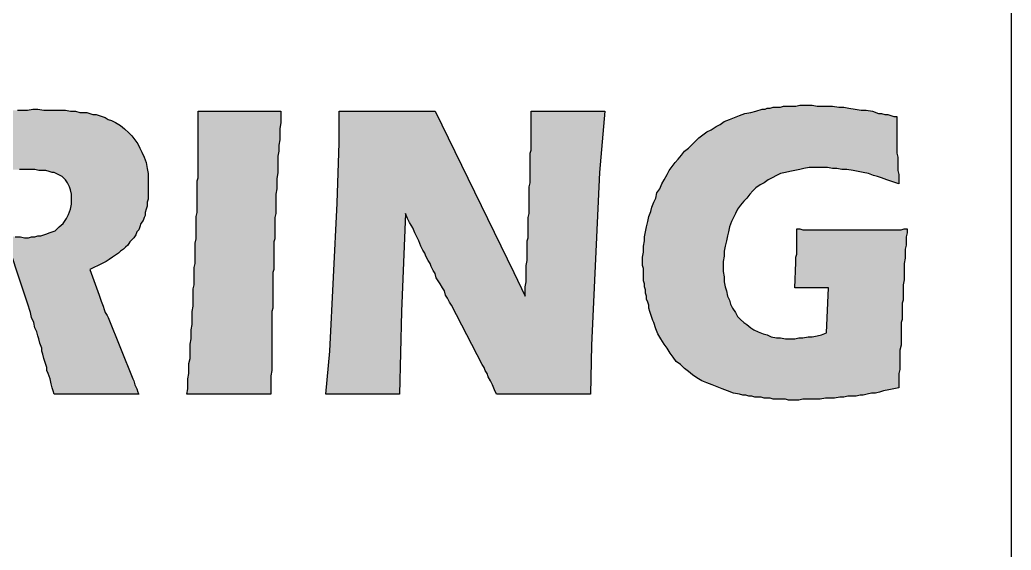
# Model space of a CAD drawing. Extents: x 0 to 37.6, y 0 to 24.
# Drawn here: x 34.696 to 35.5, y 6.484 to 6.915 of the extents above; entities that cross this region are included whole.
import ezdxf

# ---------------------------------------------------------------- set-up
doc = ezdxf.new("R2010")
doc.units = 0
doc.header["$LTSCALE"] = 10
doc.header["$MEASUREMENT"] = 0
doc.layers.add('BDR-18', color=1, linetype='Continuous')

# ---------------------------------------------------------------- blocks, each defined once
blk = doc.blocks.new('hel_logo_borderless')
at = {"layer": 'BDR-18', "linetype": 'ByBlock'}
h = blk.add_hatch(color=256, dxfattribs=at)
h.dxf.hatch_style = 1
h.paths.add_polyline_path([(2.10754, 1.06416), (2.10836, 1.06747), (2.10836, 1.07161), (2.10836, 1.07493), (2.10919, 1.07824), (2.10919, 1.08155), (2.11002, 1.08569), (2.11002, 1.089), (2.11002, 1.09232), (2.11085, 1.09563), (2.11085, 1.09894), (2.11085, 1.10225), (2.11168, 1.10474), (2.11168, 1.10805), (2.11168, 1.11136), (2.11168, 1.11467), (2.1125, 1.11716), (2.1125, 1.12047), (2.1125, 1.12378), (2.1125, 1.12626), (2.11333, 1.12958), (2.11333, 1.13289), (2.11333, 1.1362), (2.11333, 1.13951), (2.11416, 1.14282), (2.11416, 1.14614), (2.11416, 1.15028), (2.11416, 1.15359), (2.11416, 1.1569), (2.11499, 1.16104), (2.11499, 1.16435), (2.11499, 1.16849), (2.11499, 1.17263), (2.11499, 1.17595), (2.11582, 1.18009), (2.11582, 1.18423), (2.11582, 1.18837), (2.11582, 1.19251), (2.11582, 1.19665), (2.11582, 1.20079), (2.11582, 1.20493), (2.11664, 1.20907), (2.11664, 1.21321), (2.11664, 1.21735), (2.11664, 1.22149), (2.11664, 1.22563), (2.11664, 1.22977), (2.11664, 1.23391), (2.11664, 1.23888), (2.11664, 1.24302), (2.11747, 1.24716), (2.11747, 1.2513), (2.11747, 1.25461), (2.11747, 1.25875), (2.11747, 1.26289), (2.11747, 1.2662), (2.11747, 1.26951), (2.11747, 1.27283), (2.11747, 1.27614), (2.11747, 1.27945), (2.11747, 1.28276), (2.11747, 1.28525), (2.11747, 1.28856), (2.11747, 1.29104), (2.11747, 1.29353), (2.12244, 1.29353), (2.12658, 1.29353), (2.13072, 1.29353), (2.13486, 1.29353), (2.13817, 1.29353), (2.14148, 1.29353), (2.1448, 1.29353), (2.14811, 1.29353), (2.15142, 1.29353), (2.15391, 1.29353), (2.15805, 1.29353), (2.16136, 1.29353), (2.16467, 1.29353), (2.16881, 1.29353), (2.17295, 1.29353), (2.17709, 1.29435), (2.18123, 1.29435), (2.1862, 1.29435), (2.19034, 1.29435), (2.19448, 1.29435), (2.19862, 1.29435), (2.20276, 1.29435), (2.2069, 1.29518), (2.21104, 1.29518), (2.21601, 1.29435), (2.22015, 1.29435), (2.22512, 1.29435), (2.22926, 1.29435), (2.2334, 1.29435), (2.23754, 1.29353), (2.24168, 1.29353), (2.24499, 1.2927), (2.2483, 1.2927), (2.25078, 1.2927), (2.25327, 1.29187), (2.25575, 1.29104), (2.25824, 1.29104), (2.26072, 1.29021), (2.2632, 1.28939), (2.26569, 1.28856), (2.26817, 1.2869), (2.27066, 1.28607), (2.27397, 1.28442), (2.27811, 1.28193), (2.28142, 1.27945), (2.28473, 1.27614), (2.28722, 1.27365), (2.2897, 1.27034), (2.29219, 1.26703), (2.29384, 1.26372), (2.2955, 1.2604), (2.29715, 1.25626), (2.29881, 1.25212), (2.29964, 1.24716), (2.30047, 1.24302), (2.30047, 1.24053), (2.30047, 1.23805), (2.30047, 1.23556), (2.30047, 1.23308), (2.30047, 1.2306), (2.30047, 1.22728), (2.30047, 1.2248), (2.30047, 1.22232), (2.29964, 1.21983), (2.29964, 1.21652), (2.29881, 1.21404), (2.29798, 1.21155), (2.29798, 1.20907), (2.29715, 1.20741), (2.29633, 1.20493), (2.29467, 1.20244), (2.29384, 1.19996), (2.29301, 1.19747), (2.29136, 1.19582), (2.29053, 1.19333), (2.28887, 1.19085), (2.28722, 1.18919), (2.28556, 1.18754), (2.28391, 1.18505), (2.28225, 1.1834), (2.28059, 1.18174), (2.27811, 1.18009), (2.27645, 1.17843), (2.27397, 1.17677), (2.27148, 1.17512), (2.269, 1.17346), (2.26652, 1.17181), (2.2632, 1.17015), (2.25989, 1.16849), (2.25658, 1.16684), (2.25327, 1.16518), (2.26072, 1.14448), (2.26238, 1.13951), (2.26403, 1.13537), (2.26486, 1.13289), (2.26569, 1.1304), (2.26734, 1.12792), (2.26817, 1.12626), (2.28805, 1.07658), (2.28887, 1.07493), (2.2897, 1.07161), (2.29136, 1.0683), (2.29219, 1.06582), (2.29301, 1.06416), (2.2897, 1.06416), (2.28722, 1.06416), (2.28391, 1.06416), (2.28142, 1.06416), (2.27894, 1.06416), (2.27645, 1.06416), (2.27231, 1.06416), (2.26817, 1.06416), (2.26486, 1.06416), (2.26155, 1.06416), (2.25989, 1.06416), (2.25658, 1.06416), (2.25327, 1.06416), (2.24913, 1.06416), (2.24499, 1.06416), (2.2425, 1.06416), (2.24085, 1.06416), (2.23836, 1.06416), (2.23505, 1.06416), (2.23257, 1.06416), (2.23008, 1.06416), (2.22677, 1.06416), (2.22429, 1.06416), (2.22346, 1.06665), (2.22263, 1.06913), (2.2218, 1.07244), (2.22098, 1.07658), (2.21932, 1.08072), (2.21849, 1.08321), (2.21849, 1.08569), (2.21766, 1.08817), (2.21684, 1.09066), (2.21601, 1.09314), (2.21518, 1.09646), (2.21435, 1.09894), (2.21435, 1.10142), (2.2127, 1.10556), (2.21187, 1.10888), (2.21104, 1.11136), (2.21021, 1.11467), (2.20855, 1.11798), (2.20773, 1.12212), (2.20607, 1.12626), (2.20524, 1.1304), (2.20441, 1.13289), (2.20359, 1.13537), (2.20276, 1.13786), (2.20193, 1.14034), (2.2011, 1.14282), (2.20027, 1.14531), (2.18454, 1.19251), (2.18868, 1.19251), (2.19282, 1.19168), (2.19696, 1.19168), (2.20027, 1.19085), (2.20359, 1.19085), (2.20607, 1.19168), (2.20855, 1.19168), (2.21104, 1.19251), (2.21352, 1.19251), (2.21601, 1.19333), (2.21849, 1.19416), (2.22015, 1.19499), (2.22263, 1.19582), (2.22512, 1.19665), (2.22843, 1.19996), (2.23174, 1.20244), (2.23422, 1.20658), (2.23588, 1.2099), (2.23754, 1.21404), (2.23836, 1.21818), (2.23836, 1.22232), (2.23836, 1.22646), (2.23754, 1.22977), (2.23671, 1.23225), (2.23505, 1.23556), (2.2334, 1.23805), (2.23091, 1.24053), (2.2276, 1.24219), (2.22429, 1.24384), (2.22263, 1.24384), (2.22015, 1.24467), (2.21766, 1.2455), (2.21518, 1.2455), (2.21187, 1.2455), (2.20855, 1.24633), (2.20524, 1.24633), (2.2011, 1.24633), (2.19862, 1.24633), (2.19613, 1.24633), (2.19282, 1.24633), (2.19034, 1.24633), (2.18785, 1.24633), (2.18454, 1.2455), (2.18123, 1.2455), (2.17709, 1.2455), (2.17709, 1.24136), (2.17709, 1.23639), (2.17626, 1.23225), (2.17626, 1.22728), (2.17626, 1.2248), (2.17626, 1.22232), (2.17626, 1.21983), (2.17626, 1.21735), (2.17543, 1.21486), (2.17543, 1.21238), (2.17543, 1.2099), (2.17543, 1.20741), (2.17543, 1.20493), (2.17543, 1.20161), (2.17543, 1.19913), (2.17543, 1.19665), (2.17461, 1.19416), (2.17461, 1.19085), (2.17461, 1.18837), (2.17461, 1.18505), (2.17461, 1.18257), (2.17461, 1.17926), (2.17461, 1.17677), (2.17461, 1.17346), (2.17378, 1.17098), (2.17378, 1.16767), (2.17378, 1.16435), (2.17378, 1.16104), (2.17378, 1.15856), (2.17378, 1.15525), (2.17378, 1.15193), (2.17378, 1.14862), (2.17378, 1.14614), (2.17295, 1.14282), (2.17295, 1.13951), (2.17295, 1.13703), (2.17295, 1.13372), (2.17295, 1.1304), (2.17295, 1.12709), (2.17295, 1.12461), (2.17295, 1.1213), (2.17295, 1.11798), (2.17295, 1.1155), (2.17295, 1.11219), (2.17295, 1.10888), (2.17212, 1.10639), (2.17212, 1.10308), (2.17212, 1.09977), (2.17212, 1.09728), (2.17212, 1.09397), (2.17212, 1.09066), (2.17212, 1.08817), (2.17212, 1.08486), (2.17212, 1.08155), (2.17212, 1.07907), (2.17212, 1.07575), (2.17212, 1.07327), (2.17212, 1.06996), (2.17212, 1.06665), (2.17212, 1.06416), (2.16881, 1.06416), (2.16633, 1.06416), (2.16301, 1.06416), (2.16053, 1.06416), (2.15805, 1.06416), (2.15556, 1.06416), (2.15142, 1.06416), (2.14728, 1.06416), (2.14397, 1.06416), (2.14148, 1.06416), (2.139, 1.06416), (2.13652, 1.06416), (2.13403, 1.06416), (2.13072, 1.06416), (2.12658, 1.06416), (2.12244, 1.06416), (2.12078, 1.06416), (2.1183, 1.06416), (2.11582, 1.06416), (2.11333, 1.06416), (2.11085, 1.06416)])
h = blk.add_hatch(color=256, dxfattribs=at)
h.dxf.hatch_style = 1
h.paths.add_polyline_path([(2.82626, 1.1983), (2.82875, 1.1983), (2.83123, 1.19747), (2.83372, 1.19747), (2.8362, 1.19747), (2.83868, 1.19747), (2.84117, 1.19747), (2.84365, 1.19747), (2.84614, 1.19747), (2.8511, 1.19747), (2.85607, 1.19747), (2.86104, 1.19747), (2.86601, 1.19747), (2.86932, 1.19747), (2.87346, 1.19747), (2.87677, 1.19747), (2.88091, 1.19747), (2.88423, 1.19747), (2.88754, 1.19747), (2.89085, 1.19747), (2.89416, 1.19747), (2.89747, 1.19747), (2.89996, 1.19747), (2.90327, 1.19747), (2.90575, 1.19747), (2.90824, 1.19747), (2.91072, 1.19747), (2.91321, 1.1983), (2.91569, 1.1983), (2.91569, 1.19499), (2.91486, 1.19168), (2.91486, 1.18837), (2.91486, 1.18505), (2.91403, 1.18174), (2.91403, 1.1776), (2.91403, 1.17429), (2.91321, 1.17015), (2.91321, 1.16601), (2.91321, 1.16187), (2.91321, 1.1569), (2.91238, 1.15276), (2.91238, 1.14779), (2.91238, 1.14531), (2.91238, 1.14282), (2.91238, 1.14034), (2.91155, 1.13786), (2.91155, 1.13537), (2.91155, 1.13289), (2.91155, 1.1304), (2.91155, 1.12709), (2.91155, 1.12461), (2.91072, 1.12212), (2.91072, 1.11964), (2.91072, 1.11716), (2.91072, 1.11302), (2.91072, 1.10805), (2.91072, 1.10391), (2.90989, 1.09977), (2.90989, 1.09563), (2.90989, 1.09149), (2.90989, 1.08817), (2.90989, 1.08403), (2.90907, 1.08072), (2.90907, 1.07741), (2.90907, 1.0741), (2.90907, 1.07161), (2.90907, 1.06913), (2.90493, 1.0683), (2.90079, 1.06747), (2.89665, 1.06665), (2.89333, 1.06582), (2.89002, 1.06499), (2.88671, 1.06499), (2.8834, 1.06416), (2.88009, 1.06333), (2.8776, 1.06333), (2.87429, 1.06251), (2.87098, 1.06251), (2.86767, 1.06251), (2.86435, 1.06168), (2.86104, 1.06168), (2.8569, 1.06085), (2.85276, 1.06085), (2.84945, 1.06085), (2.84531, 1.06002), (2.842, 1.06002), (2.83786, 1.06002), (2.83454, 1.06002), (2.83123, 1.06002), (2.82792, 1.05919), (2.82461, 1.05919), (2.82212, 1.05919), (2.81964, 1.05919), (2.81716, 1.06002), (2.81467, 1.06002), (2.81219, 1.06002), (2.8097, 1.06002), (2.80722, 1.06002), (2.80473, 1.06085), (2.80225, 1.06085), (2.79977, 1.06085), (2.79728, 1.06168), (2.7948, 1.06168), (2.79231, 1.06168), (2.78983, 1.06251), (2.78735, 1.06251), (2.78486, 1.06333), (2.78238, 1.06333), (2.77989, 1.06416), (2.77493, 1.06499), (2.76996, 1.06665), (2.76582, 1.0683), (2.76168, 1.06996), (2.75754, 1.07161), (2.7534, 1.07327), (2.74926, 1.07493), (2.74512, 1.07741), (2.7418, 1.07989), (2.73849, 1.08238), (2.73518, 1.08486), (2.73187, 1.08817), (2.72856, 1.09066), (2.72607, 1.09397), (2.72359, 1.09728), (2.7211, 1.10142), (2.71862, 1.10474), (2.71614, 1.10888), (2.71365, 1.11302), (2.712, 1.11716), (2.71034, 1.12212), (2.70951, 1.12378), (2.70868, 1.12626), (2.70786, 1.12875), (2.70703, 1.13123), (2.7062, 1.13372), (2.7062, 1.1362), (2.70537, 1.13868), (2.70454, 1.14117), (2.70454, 1.14365), (2.70372, 1.14614), (2.70372, 1.14862), (2.70289, 1.15111), (2.70289, 1.15359), (2.70206, 1.15607), (2.70206, 1.15856), (2.70206, 1.16104), (2.70206, 1.16353), (2.70206, 1.16601), (2.70123, 1.16849), (2.70123, 1.17098), (2.70123, 1.17512), (2.70206, 1.17926), (2.70206, 1.18423), (2.70289, 1.18837), (2.70289, 1.19168), (2.70372, 1.19582), (2.70454, 1.19996), (2.70537, 1.2041), (2.7062, 1.20824), (2.70786, 1.21238), (2.70868, 1.21569), (2.71034, 1.21983), (2.712, 1.22314), (2.71282, 1.22728), (2.71531, 1.2306), (2.71696, 1.23474), (2.71862, 1.23805), (2.7211, 1.24219), (2.72276, 1.2455), (2.72524, 1.24881), (2.72773, 1.25212), (2.73021, 1.25461), (2.7327, 1.25792), (2.73518, 1.26123), (2.73849, 1.26372), (2.74098, 1.2662), (2.74429, 1.26951), (2.74677, 1.272), (2.75009, 1.27448), (2.7534, 1.27697), (2.75671, 1.27862), (2.76085, 1.28111), (2.76416, 1.28276), (2.76747, 1.28525), (2.77161, 1.2869), (2.77575, 1.28856), (2.77989, 1.29021), (2.78403, 1.29187), (2.789, 1.2927), (2.79314, 1.29353), (2.79811, 1.29518), (2.80059, 1.29518), (2.80225, 1.29601), (2.80473, 1.29601), (2.80722, 1.29684), (2.8097, 1.29684), (2.81302, 1.29684), (2.8155, 1.29767), (2.81798, 1.29767), (2.82047, 1.29767), (2.82295, 1.29767), (2.82544, 1.29767), (2.82875, 1.29849), (2.83123, 1.29849), (2.83454, 1.29849), (2.83868, 1.29849), (2.84282, 1.29767), (2.84696, 1.29767), (2.8511, 1.29767), (2.85524, 1.29767), (2.86021, 1.29684), (2.86435, 1.29684), (2.86849, 1.29601), (2.87346, 1.29518), (2.87843, 1.29435), (2.88257, 1.29435), (2.88754, 1.29353), (2.89251, 1.29187), (2.89499, 1.29187), (2.89747, 1.29104), (2.89996, 1.29104), (2.90244, 1.29021), (2.90493, 1.28939), (2.90741, 1.28939), (2.90741, 1.28607), (2.90741, 1.28276), (2.90741, 1.27945), (2.90741, 1.27697), (2.90741, 1.27365), (2.90741, 1.27034), (2.90741, 1.26703), (2.90741, 1.26289), (2.90741, 1.25958), (2.90824, 1.25626), (2.90824, 1.25295), (2.90824, 1.24881), (2.90824, 1.2455), (2.90907, 1.24219), (2.90907, 1.23805), (2.90907, 1.23474), (2.90658, 1.23556), (2.9041, 1.23639), (2.90161, 1.23722), (2.89913, 1.23805), (2.89499, 1.2397), (2.89168, 1.24053), (2.88837, 1.24136), (2.88423, 1.24302), (2.88009, 1.24384), (2.87595, 1.24467), (2.87181, 1.2455), (2.86684, 1.24633), (2.8627, 1.24633), (2.85856, 1.24716), (2.85524, 1.24716), (2.8511, 1.24798), (2.84779, 1.24798), (2.84448, 1.24798), (2.84034, 1.24798), (2.8362, 1.24798), (2.83206, 1.24716), (2.82875, 1.24633), (2.82461, 1.2455), (2.82047, 1.24467), (2.81716, 1.24384), (2.81302, 1.24302), (2.8097, 1.24136), (2.80639, 1.2397), (2.80308, 1.23805), (2.79977, 1.23556), (2.79645, 1.23391), (2.79314, 1.23142), (2.79066, 1.22894), (2.78817, 1.22646), (2.78569, 1.22314), (2.78321, 1.22066), (2.78072, 1.21735), (2.77824, 1.21404), (2.77658, 1.21072), (2.77493, 1.20741), (2.77327, 1.2041), (2.77161, 1.19996), (2.77079, 1.19582), (2.76996, 1.19251), (2.76913, 1.18837), (2.7683, 1.18423), (2.76747, 1.18009), (2.76747, 1.17595), (2.76665, 1.17181), (2.76665, 1.16767), (2.76665, 1.16353), (2.76747, 1.15939), (2.76747, 1.15525), (2.7683, 1.15111), (2.76913, 1.14779), (2.76996, 1.14365), (2.77161, 1.14034), (2.77244, 1.13703), (2.7741, 1.13372), (2.77658, 1.1304), (2.77824, 1.12709), (2.78072, 1.12461), (2.78321, 1.12212), (2.78569, 1.12047), (2.789, 1.11798), (2.79149, 1.11633), (2.7948, 1.11467), (2.79894, 1.11302), (2.80225, 1.11219), (2.80556, 1.11053), (2.8097, 1.1097), (2.81302, 1.1097), (2.81716, 1.10888), (2.8213, 1.10888), (2.82461, 1.10888), (2.82792, 1.1097), (2.83123, 1.1097), (2.83537, 1.11053), (2.83868, 1.11053), (2.84282, 1.11136), (2.84614, 1.11219), (2.85028, 1.11384), (2.85193, 1.15028), (2.84945, 1.15028), (2.84779, 1.15028), (2.84448, 1.15028), (2.842, 1.15028), (2.84034, 1.15028), (2.82461, 1.15028), (2.82544, 1.17098), (2.82544, 1.17263), (2.82544, 1.17512), (2.82626, 1.1776), (2.82626, 1.18091), (2.82626, 1.18423), (2.82626, 1.18837), (2.82626, 1.19002), (2.82626, 1.19251), (2.82626, 1.19499)])
h = blk.add_hatch(color=256, dxfattribs=at)
h.dxf.hatch_style = 1
h.paths.add_polyline_path([(2.33193, 1.06416), (2.33276, 1.0683), (2.33276, 1.07244), (2.33276, 1.07658), (2.33359, 1.08072), (2.33359, 1.08486), (2.33359, 1.089), (2.33442, 1.09314), (2.33442, 1.09646), (2.33442, 1.1006), (2.33442, 1.10474), (2.33524, 1.10888), (2.33524, 1.11219), (2.33524, 1.11633), (2.33607, 1.12047), (2.33607, 1.12378), (2.33607, 1.12792), (2.33607, 1.13123), (2.3369, 1.13537), (2.3369, 1.13868), (2.3369, 1.142), (2.3369, 1.14614), (2.3369, 1.14945), (2.33773, 1.15276), (2.33773, 1.1569), (2.33773, 1.16021), (2.33773, 1.16353), (2.33773, 1.16684), (2.33856, 1.17015), (2.33856, 1.17346), (2.33856, 1.17677), (2.33856, 1.18009), (2.33856, 1.1834), (2.33856, 1.18671), (2.33938, 1.19002), (2.33938, 1.19333), (2.33938, 1.19665), (2.33938, 1.19913), (2.33938, 1.20244), (2.33938, 1.20575), (2.33938, 1.20824), (2.34021, 1.21155), (2.34021, 1.21486), (2.34021, 1.21735), (2.34021, 1.22066), (2.34021, 1.22314), (2.34021, 1.22646), (2.34021, 1.22894), (2.34021, 1.23142), (2.34021, 1.23474), (2.34021, 1.23722), (2.34104, 1.2397), (2.34104, 1.24219), (2.34104, 1.2455), (2.34104, 1.24798), (2.34104, 1.25047), (2.34104, 1.25295), (2.34104, 1.25544), (2.34104, 1.25792), (2.34104, 1.2604), (2.34104, 1.26289), (2.34104, 1.26703), (2.34104, 1.272), (2.34104, 1.29353), (2.34435, 1.29353), (2.34684, 1.29353), (2.35015, 1.29353), (2.35263, 1.29353), (2.35594, 1.29353), (2.35843, 1.29353), (2.36091, 1.29353), (2.36257, 1.29353), (2.36671, 1.29353), (2.37085, 1.29353), (2.37333, 1.29353), (2.37582, 1.29353), (2.37747, 1.29353), (2.37996, 1.29353), (2.38244, 1.29353), (2.38658, 1.29353), (2.38824, 1.29353), (2.39072, 1.29353), (2.39321, 1.29353), (2.39569, 1.29353), (2.399, 1.29353), (2.40149, 1.29353), (2.4048, 1.29353), (2.40811, 1.29353), (2.40811, 1.28939), (2.40811, 1.28442), (2.40728, 1.27945), (2.40728, 1.27531), (2.40728, 1.27034), (2.40645, 1.2662), (2.40645, 1.26123), (2.40563, 1.25709), (2.40563, 1.25212), (2.40563, 1.24798), (2.40563, 1.24384), (2.4048, 1.23888), (2.4048, 1.23474), (2.4048, 1.2306), (2.40397, 1.22646), (2.40397, 1.22232), (2.40397, 1.219), (2.40397, 1.21652), (2.40397, 1.21321), (2.40397, 1.21072), (2.40314, 1.20741), (2.40314, 1.20493), (2.40314, 1.20161), (2.40314, 1.19913), (2.40314, 1.19582), (2.40314, 1.19333), (2.40314, 1.19002), (2.40231, 1.18754), (2.40231, 1.18505), (2.40231, 1.18174), (2.40231, 1.17926), (2.40231, 1.17677), (2.40231, 1.17346), (2.40231, 1.17098), (2.40231, 1.16849), (2.40231, 1.16518), (2.40149, 1.1627), (2.40149, 1.16021), (2.40149, 1.15773), (2.40149, 1.15442), (2.40149, 1.15193), (2.40149, 1.14945), (2.40149, 1.14696), (2.40149, 1.14448), (2.40149, 1.142), (2.40149, 1.13868), (2.40149, 1.1362), (2.40149, 1.13372), (2.40066, 1.13123), (2.40066, 1.12875), (2.40066, 1.12626), (2.40066, 1.12378), (2.40066, 1.1213), (2.40066, 1.11881), (2.40066, 1.11384), (2.40066, 1.1097), (2.40066, 1.10474), (2.40066, 1.1006), (2.40066, 1.09563), (2.40066, 1.09149), (2.40066, 1.08735), (2.40066, 1.08321), (2.39983, 1.07907), (2.39983, 1.07493), (2.39983, 1.07161), (2.39983, 1.06747), (2.39983, 1.06416), (2.36919, 1.06416), (2.36671, 1.06416), (2.3634, 1.06416), (2.36008, 1.06416), (2.35594, 1.06416), (2.35346, 1.06416), (2.35098, 1.06416), (2.34766, 1.06416), (2.34518, 1.06416), (2.34187, 1.06416), (2.33938, 1.06416), (2.33607, 1.06416)])
h = blk.add_hatch(color=256, dxfattribs=at)
h.dxf.hatch_style = 1
h.paths.add_polyline_path([(2.44454, 1.06416), (2.44785, 1.09894), (2.45365, 1.219), (2.45531, 1.26786), (2.45531, 1.29353), (2.45862, 1.29353), (2.4611, 1.29353), (2.46442, 1.29353), (2.4669, 1.29353), (2.46938, 1.29353), (2.47187, 1.29353), (2.47518, 1.29353), (2.47766, 1.29353), (2.48015, 1.29353), (2.48263, 1.29353), (2.48512, 1.29353), (2.4876, 1.29353), (2.49257, 1.29353), (2.49671, 1.29353), (2.50002, 1.29353), (2.50416, 1.29353), (2.50747, 1.29353), (2.51244, 1.29353), (2.5141, 1.29353), (2.51658, 1.29353), (2.51907, 1.29353), (2.52155, 1.29353), (2.52486, 1.29353), (2.52735, 1.29353), (2.52983, 1.29353), (2.53314, 1.29353), (2.5969, 1.1627), (2.60601, 1.14365), (2.60601, 1.14779), (2.60601, 1.15111), (2.60684, 1.15525), (2.60684, 1.15939), (2.60684, 1.16353), (2.60684, 1.16849), (2.60766, 1.17263), (2.60766, 1.17512), (2.60766, 1.1776), (2.60766, 1.18009), (2.60766, 1.18257), (2.60766, 1.18588), (2.60766, 1.18837), (2.60849, 1.19085), (2.60849, 1.19333), (2.60849, 1.19665), (2.60849, 1.19913), (2.60849, 1.20161), (2.60849, 1.20493), (2.60849, 1.20741), (2.60932, 1.21072), (2.60932, 1.21404), (2.60932, 1.21652), (2.60932, 1.21983), (2.60932, 1.22314), (2.60932, 1.22646), (2.60932, 1.22977), (2.60932, 1.23225), (2.61015, 1.23556), (2.61015, 1.23805), (2.61015, 1.24136), (2.61015, 1.24384), (2.61015, 1.24716), (2.61015, 1.24964), (2.61015, 1.25212), (2.61015, 1.25461), (2.61015, 1.25709), (2.61015, 1.25958), (2.61098, 1.26206), (2.61098, 1.2662), (2.61098, 1.27034), (2.61098, 1.27448), (2.61098, 1.27862), (2.61098, 1.28193), (2.61098, 1.28525), (2.61098, 1.28856), (2.61098, 1.29104), (2.61098, 1.29353), (2.61594, 1.29353), (2.62008, 1.29353), (2.62422, 1.29353), (2.62754, 1.29353), (2.63168, 1.29353), (2.63499, 1.29353), (2.63747, 1.29353), (2.64079, 1.29353), (2.64244, 1.29353), (2.64493, 1.29353), (2.64741, 1.29353), (2.65072, 1.29353), (2.65486, 1.29353), (2.65652, 1.29353), (2.659, 1.29353), (2.66149, 1.29353), (2.6648, 1.29353), (2.66728, 1.29353), (2.67059, 1.29353), (2.66645, 1.24384), (2.65983, 1.10391), (2.659, 1.06416), (2.65403, 1.06416), (2.64907, 1.06416), (2.64493, 1.06416), (2.63996, 1.06416), (2.63582, 1.06416), (2.63085, 1.06416), (2.62671, 1.06416), (2.62257, 1.06416), (2.61843, 1.06416), (2.61429, 1.06416), (2.61015, 1.06416), (2.60766, 1.06416), (2.60518, 1.06416), (2.6027, 1.06416), (2.60021, 1.06416), (2.59773, 1.06416), (2.59524, 1.06416), (2.59193, 1.06416), (2.58945, 1.06416), (2.58614, 1.06416), (2.58282, 1.06416), (2.58117, 1.06747), (2.57951, 1.07161), (2.57786, 1.07493), (2.5762, 1.07824), (2.57537, 1.08072), (2.57372, 1.08321), (2.57289, 1.08569), (2.57123, 1.08817), (2.54639, 1.1362), (2.54473, 1.13868), (2.54308, 1.142), (2.54142, 1.14448), (2.54059, 1.14779), (2.53894, 1.15028), (2.53728, 1.15359), (2.53563, 1.15607), (2.53397, 1.15856), (2.53314, 1.16187), (2.53149, 1.16435), (2.52983, 1.16767), (2.529, 1.17015), (2.52735, 1.17263), (2.52569, 1.17595), (2.52486, 1.17843), (2.52321, 1.18091), (2.52155, 1.18423), (2.51989, 1.18837), (2.51824, 1.19168), (2.51658, 1.19499), (2.51493, 1.19913), (2.51244, 1.20327), (2.51079, 1.20658), (2.50913, 1.21072), (2.50582, 1.13123), (2.50416, 1.06416), (2.50002, 1.06416), (2.49588, 1.06416), (2.49174, 1.06416), (2.4876, 1.06416), (2.48429, 1.06416), (2.48098, 1.06416), (2.47849, 1.06416), (2.47601, 1.06416), (2.47352, 1.06416), (2.47104, 1.06416), (2.46773, 1.06416), (2.46359, 1.06416), (2.46028, 1.06416), (2.45779, 1.06416), (2.45531, 1.06416), (2.45282, 1.06416), (2.45034, 1.06416), (2.44785, 1.06416)])
for points in [[(2.19448, 1.29435), (2.19862, 1.29435), (2.20276, 1.29435), (2.2069, 1.29518), (2.21104, 1.29518), (2.21601, 1.29435), (2.22015, 1.29435), (2.22512, 1.29435), (2.22926, 1.29435), (2.2334, 1.29435), (2.23754, 1.29353), (2.24168, 1.29353), (2.24499, 1.2927), (2.2483, 1.2927), (2.25078, 1.2927), (2.25327, 1.29187), (2.25575, 1.29104), (2.25824, 1.29104), (2.26072, 1.29021), (2.2632, 1.28939), (2.26569, 1.28856), (2.26817, 1.2869), (2.27066, 1.28607), (2.27397, 1.28442), (2.27811, 1.28193), (2.28142, 1.27945), (2.28473, 1.27614), (2.28722, 1.27365), (2.2897, 1.27034), (2.29219, 1.26703), (2.29384, 1.26372), (2.2955, 1.2604), (2.29715, 1.25626), (2.29881, 1.25212), (2.29964, 1.24716), (2.30047, 1.24302), (2.30047, 1.24053), (2.30047, 1.23805), (2.30047, 1.23556), (2.30047, 1.23308), (2.30047, 1.2306), (2.30047, 1.22728), (2.30047, 1.2248), (2.30047, 1.22232), (2.29964, 1.21983), (2.29964, 1.21652), (2.29881, 1.21404), (2.29798, 1.21155), (2.29798, 1.20907), (2.29715, 1.20741), (2.29633, 1.20493), (2.29467, 1.20244), (2.29384, 1.19996), (2.29301, 1.19747), (2.29136, 1.19582), (2.29053, 1.19333), (2.28887, 1.19085), (2.28722, 1.18919), (2.28556, 1.18754), (2.28391, 1.18505), (2.28225, 1.1834), (2.28059, 1.18174), (2.27811, 1.18009), (2.27645, 1.17843), (2.27397, 1.17677), (2.27148, 1.17512), (2.269, 1.17346), (2.26652, 1.17181), (2.2632, 1.17015), (2.25989, 1.16849), (2.25658, 1.16684), (2.25327, 1.16518), (2.26072, 1.14448), (2.26238, 1.13951), (2.26403, 1.13537), (2.26486, 1.13289), (2.26569, 1.1304), (2.26734, 1.12792), (2.26817, 1.12626), (2.28805, 1.07658), (2.28887, 1.07493), (2.2897, 1.07161), (2.29136, 1.0683), (2.29219, 1.06582), (2.29301, 1.06416), (2.2897, 1.06416), (2.28722, 1.06416), (2.28391, 1.06416), (2.28142, 1.06416), (2.27894, 1.06416), (2.27645, 1.06416), (2.27231, 1.06416), (2.26817, 1.06416), (2.26486, 1.06416), (2.26155, 1.06416), (2.25989, 1.06416), (2.25658, 1.06416), (2.25327, 1.06416), (2.24913, 1.06416), (2.24499, 1.06416), (2.2425, 1.06416), (2.24085, 1.06416), (2.23836, 1.06416), (2.23505, 1.06416), (2.23257, 1.06416), (2.23008, 1.06416), (2.22677, 1.06416), (2.22429, 1.06416), (2.22346, 1.06665), (2.22263, 1.06913), (2.2218, 1.07244), (2.22098, 1.07658), (2.21932, 1.08072), (2.21849, 1.08321), (2.21849, 1.08569), (2.21766, 1.08817), (2.21684, 1.09066), (2.21601, 1.09314), (2.21518, 1.09646), (2.21435, 1.09894), (2.21435, 1.10142), (2.2127, 1.10556), (2.21187, 1.10888), (2.21104, 1.11136), (2.21021, 1.11467), (2.20855, 1.11798), (2.20773, 1.12212), (2.20607, 1.12626), (2.20524, 1.1304), (2.20441, 1.13289), (2.20359, 1.13537), (2.20276, 1.13786), (2.20193, 1.14034), (2.2011, 1.14282), (2.20027, 1.14531), (2.18454, 1.19251)], [(2.19282, 1.19168), (2.19696, 1.19168), (2.20027, 1.19085), (2.20359, 1.19085), (2.20607, 1.19168), (2.20855, 1.19168), (2.21104, 1.19251), (2.21352, 1.19251), (2.21601, 1.19333), (2.21849, 1.19416), (2.22015, 1.19499), (2.22263, 1.19582), (2.22512, 1.19665), (2.22843, 1.19996), (2.23174, 1.20244), (2.23422, 1.20658), (2.23588, 1.2099), (2.23754, 1.21404), (2.23836, 1.21818), (2.23836, 1.22232), (2.23836, 1.22646), (2.23754, 1.22977), (2.23671, 1.23225), (2.23505, 1.23556), (2.2334, 1.23805), (2.23091, 1.24053), (2.2276, 1.24219), (2.22429, 1.24384), (2.22263, 1.24384), (2.22015, 1.24467), (2.21766, 1.2455), (2.21518, 1.2455), (2.21187, 1.2455), (2.20855, 1.24633), (2.20524, 1.24633), (2.2011, 1.24633), (2.19862, 1.24633), (2.19613, 1.24633)]]:
    blk.add_lwpolyline(points, dxfattribs=at)
for points in [[(2.82626, 1.1983), (2.82875, 1.1983), (2.83123, 1.19747), (2.83372, 1.19747), (2.8362, 1.19747), (2.83868, 1.19747), (2.84117, 1.19747), (2.84365, 1.19747), (2.84614, 1.19747), (2.8511, 1.19747), (2.85607, 1.19747), (2.86104, 1.19747), (2.86601, 1.19747), (2.86932, 1.19747), (2.87346, 1.19747), (2.87677, 1.19747), (2.88091, 1.19747), (2.88423, 1.19747), (2.88754, 1.19747), (2.89085, 1.19747), (2.89416, 1.19747), (2.89747, 1.19747), (2.89996, 1.19747), (2.90327, 1.19747), (2.90575, 1.19747), (2.90824, 1.19747), (2.91072, 1.19747), (2.91321, 1.1983), (2.91569, 1.1983), (2.91569, 1.19499), (2.91486, 1.19168), (2.91486, 1.18837), (2.91486, 1.18505), (2.91403, 1.18174), (2.91403, 1.1776), (2.91403, 1.17429), (2.91321, 1.17015), (2.91321, 1.16601), (2.91321, 1.16187), (2.91321, 1.1569), (2.91238, 1.15276), (2.91238, 1.14779), (2.91238, 1.14531), (2.91238, 1.14282), (2.91238, 1.14034), (2.91155, 1.13786), (2.91155, 1.13537), (2.91155, 1.13289), (2.91155, 1.1304), (2.91155, 1.12709), (2.91155, 1.12461), (2.91072, 1.12212), (2.91072, 1.11964), (2.91072, 1.11716), (2.91072, 1.11302), (2.91072, 1.10805), (2.91072, 1.10391), (2.90989, 1.09977), (2.90989, 1.09563), (2.90989, 1.09149), (2.90989, 1.08817), (2.90989, 1.08403), (2.90907, 1.08072), (2.90907, 1.07741), (2.90907, 1.0741), (2.90907, 1.07161), (2.90907, 1.06913), (2.90493, 1.0683), (2.90079, 1.06747), (2.89665, 1.06665), (2.89333, 1.06582), (2.89002, 1.06499), (2.88671, 1.06499), (2.8834, 1.06416), (2.88009, 1.06333), (2.8776, 1.06333), (2.87429, 1.06251), (2.87098, 1.06251), (2.86767, 1.06251), (2.86435, 1.06168), (2.86104, 1.06168), (2.8569, 1.06085), (2.85276, 1.06085), (2.84945, 1.06085), (2.84531, 1.06002), (2.842, 1.06002), (2.83786, 1.06002), (2.83454, 1.06002), (2.83123, 1.06002), (2.82792, 1.05919), (2.82461, 1.05919), (2.82212, 1.05919), (2.81964, 1.05919), (2.81716, 1.06002), (2.81467, 1.06002), (2.81219, 1.06002), (2.8097, 1.06002), (2.80722, 1.06002), (2.80473, 1.06085), (2.80225, 1.06085), (2.79977, 1.06085), (2.79728, 1.06168), (2.7948, 1.06168), (2.79231, 1.06168), (2.78983, 1.06251), (2.78735, 1.06251), (2.78486, 1.06333), (2.78238, 1.06333), (2.77989, 1.06416), (2.77493, 1.06499), (2.76996, 1.06665), (2.76582, 1.0683), (2.76168, 1.06996), (2.75754, 1.07161), (2.7534, 1.07327), (2.74926, 1.07493), (2.74512, 1.07741), (2.7418, 1.07989), (2.73849, 1.08238), (2.73518, 1.08486), (2.73187, 1.08817), (2.72856, 1.09066), (2.72607, 1.09397), (2.72359, 1.09728), (2.7211, 1.10142), (2.71862, 1.10474), (2.71614, 1.10888), (2.71365, 1.11302), (2.712, 1.11716), (2.71034, 1.12212), (2.70951, 1.12378), (2.70868, 1.12626), (2.70786, 1.12875), (2.70703, 1.13123), (2.7062, 1.13372), (2.7062, 1.1362), (2.70537, 1.13868), (2.70454, 1.14117), (2.70454, 1.14365), (2.70372, 1.14614), (2.70372, 1.14862), (2.70289, 1.15111), (2.70289, 1.15359), (2.70206, 1.15607), (2.70206, 1.15856), (2.70206, 1.16104), (2.70206, 1.16353), (2.70206, 1.16601), (2.70123, 1.16849), (2.70123, 1.17098), (2.70123, 1.17512), (2.70206, 1.17926), (2.70206, 1.18423), (2.70289, 1.18837), (2.70289, 1.19168), (2.70372, 1.19582), (2.70454, 1.19996), (2.70537, 1.2041), (2.7062, 1.20824), (2.70786, 1.21238), (2.70868, 1.21569), (2.71034, 1.21983), (2.712, 1.22314), (2.71282, 1.22728), (2.71531, 1.2306), (2.71696, 1.23474), (2.71862, 1.23805), (2.7211, 1.24219), (2.72276, 1.2455), (2.72524, 1.24881), (2.72773, 1.25212), (2.73021, 1.25461), (2.7327, 1.25792), (2.73518, 1.26123), (2.73849, 1.26372), (2.74098, 1.2662), (2.74429, 1.26951), (2.74677, 1.272), (2.75009, 1.27448), (2.7534, 1.27697), (2.75671, 1.27862), (2.76085, 1.28111), (2.76416, 1.28276), (2.76747, 1.28525), (2.77161, 1.2869), (2.77575, 1.28856), (2.77989, 1.29021), (2.78403, 1.29187), (2.789, 1.2927), (2.79314, 1.29353), (2.79811, 1.29518), (2.80059, 1.29518), (2.80225, 1.29601), (2.80473, 1.29601), (2.80722, 1.29684), (2.8097, 1.29684), (2.81302, 1.29684), (2.8155, 1.29767), (2.81798, 1.29767), (2.82047, 1.29767), (2.82295, 1.29767), (2.82544, 1.29767), (2.82875, 1.29849), (2.83123, 1.29849), (2.83454, 1.29849), (2.83868, 1.29849), (2.84282, 1.29767), (2.84696, 1.29767), (2.8511, 1.29767), (2.85524, 1.29767), (2.86021, 1.29684), (2.86435, 1.29684), (2.86849, 1.29601), (2.87346, 1.29518), (2.87843, 1.29435), (2.88257, 1.29435), (2.88754, 1.29353), (2.89251, 1.29187), (2.89499, 1.29187), (2.89747, 1.29104), (2.89996, 1.29104), (2.90244, 1.29021), (2.90493, 1.28939), (2.90741, 1.28939), (2.90741, 1.28607), (2.90741, 1.28276), (2.90741, 1.27945), (2.90741, 1.27697), (2.90741, 1.27365), (2.90741, 1.27034), (2.90741, 1.26703), (2.90741, 1.26289), (2.90741, 1.25958), (2.90824, 1.25626), (2.90824, 1.25295), (2.90824, 1.24881), (2.90824, 1.2455), (2.90907, 1.24219), (2.90907, 1.23805), (2.90907, 1.23474), (2.90658, 1.23556), (2.9041, 1.23639), (2.90161, 1.23722), (2.89913, 1.23805), (2.89499, 1.2397), (2.89168, 1.24053), (2.88837, 1.24136), (2.88423, 1.24302), (2.88009, 1.24384), (2.87595, 1.24467), (2.87181, 1.2455), (2.86684, 1.24633), (2.8627, 1.24633), (2.85856, 1.24716), (2.85524, 1.24716), (2.8511, 1.24798), (2.84779, 1.24798), (2.84448, 1.24798), (2.84034, 1.24798), (2.8362, 1.24798), (2.83206, 1.24716), (2.82875, 1.24633), (2.82461, 1.2455), (2.82047, 1.24467), (2.81716, 1.24384), (2.81302, 1.24302), (2.8097, 1.24136), (2.80639, 1.2397), (2.80308, 1.23805), (2.79977, 1.23556), (2.79645, 1.23391), (2.79314, 1.23142), (2.79066, 1.22894), (2.78817, 1.22646), (2.78569, 1.22314), (2.78321, 1.22066), (2.78072, 1.21735), (2.77824, 1.21404), (2.77658, 1.21072), (2.77493, 1.20741), (2.77327, 1.2041), (2.77161, 1.19996), (2.77079, 1.19582), (2.76996, 1.19251), (2.76913, 1.18837), (2.7683, 1.18423), (2.76747, 1.18009), (2.76747, 1.17595), (2.76665, 1.17181), (2.76665, 1.16767), (2.76665, 1.16353), (2.76747, 1.15939), (2.76747, 1.15525), (2.7683, 1.15111), (2.76913, 1.14779), (2.76996, 1.14365), (2.77161, 1.14034), (2.77244, 1.13703), (2.7741, 1.13372), (2.77658, 1.1304), (2.77824, 1.12709), (2.78072, 1.12461), (2.78321, 1.12212), (2.78569, 1.12047), (2.789, 1.11798), (2.79149, 1.11633), (2.7948, 1.11467), (2.79894, 1.11302), (2.80225, 1.11219), (2.80556, 1.11053), (2.8097, 1.1097), (2.81302, 1.1097), (2.81716, 1.10888), (2.8213, 1.10888), (2.82461, 1.10888), (2.82792, 1.1097), (2.83123, 1.1097), (2.83537, 1.11053), (2.83868, 1.11053), (2.84282, 1.11136), (2.84614, 1.11219), (2.85028, 1.11384), (2.85193, 1.15028), (2.84945, 1.15028), (2.84779, 1.15028), (2.84448, 1.15028), (2.842, 1.15028), (2.84034, 1.15028), (2.82461, 1.15028), (2.82544, 1.17098), (2.82544, 1.17263), (2.82544, 1.17512), (2.82626, 1.1776), (2.82626, 1.18091), (2.82626, 1.18423), (2.82626, 1.18837), (2.82626, 1.19002), (2.82626, 1.19251), (2.82626, 1.19499)], [(2.33193, 1.06416), (2.33276, 1.0683), (2.33276, 1.07244), (2.33276, 1.07658), (2.33359, 1.08072), (2.33359, 1.08486), (2.33359, 1.089), (2.33442, 1.09314), (2.33442, 1.09646), (2.33442, 1.1006), (2.33442, 1.10474), (2.33524, 1.10888), (2.33524, 1.11219), (2.33524, 1.11633), (2.33607, 1.12047), (2.33607, 1.12378), (2.33607, 1.12792), (2.33607, 1.13123), (2.3369, 1.13537), (2.3369, 1.13868), (2.3369, 1.142), (2.3369, 1.14614), (2.3369, 1.14945), (2.33773, 1.15276), (2.33773, 1.1569), (2.33773, 1.16021), (2.33773, 1.16353), (2.33773, 1.16684), (2.33856, 1.17015), (2.33856, 1.17346), (2.33856, 1.17677), (2.33856, 1.18009), (2.33856, 1.1834), (2.33856, 1.18671), (2.33938, 1.19002), (2.33938, 1.19333), (2.33938, 1.19665), (2.33938, 1.19913), (2.33938, 1.20244), (2.33938, 1.20575), (2.33938, 1.20824), (2.34021, 1.21155), (2.34021, 1.21486), (2.34021, 1.21735), (2.34021, 1.22066), (2.34021, 1.22314), (2.34021, 1.22646), (2.34021, 1.22894), (2.34021, 1.23142), (2.34021, 1.23474), (2.34021, 1.23722), (2.34104, 1.2397), (2.34104, 1.24219), (2.34104, 1.2455), (2.34104, 1.24798), (2.34104, 1.25047), (2.34104, 1.25295), (2.34104, 1.25544), (2.34104, 1.25792), (2.34104, 1.2604), (2.34104, 1.26289), (2.34104, 1.26703), (2.34104, 1.272), (2.34104, 1.29353), (2.34435, 1.29353), (2.34684, 1.29353), (2.35015, 1.29353), (2.35263, 1.29353), (2.35594, 1.29353), (2.35843, 1.29353), (2.36091, 1.29353), (2.36257, 1.29353), (2.36671, 1.29353), (2.37085, 1.29353), (2.37333, 1.29353), (2.37582, 1.29353), (2.37747, 1.29353), (2.37996, 1.29353), (2.38244, 1.29353), (2.38658, 1.29353), (2.38824, 1.29353), (2.39072, 1.29353), (2.39321, 1.29353), (2.39569, 1.29353), (2.399, 1.29353), (2.40149, 1.29353), (2.4048, 1.29353), (2.40811, 1.29353), (2.40811, 1.28939), (2.40811, 1.28442), (2.40728, 1.27945), (2.40728, 1.27531), (2.40728, 1.27034), (2.40645, 1.2662), (2.40645, 1.26123), (2.40563, 1.25709), (2.40563, 1.25212), (2.40563, 1.24798), (2.40563, 1.24384), (2.4048, 1.23888), (2.4048, 1.23474), (2.4048, 1.2306), (2.40397, 1.22646), (2.40397, 1.22232), (2.40397, 1.219), (2.40397, 1.21652), (2.40397, 1.21321), (2.40397, 1.21072), (2.40314, 1.20741), (2.40314, 1.20493), (2.40314, 1.20161), (2.40314, 1.19913), (2.40314, 1.19582), (2.40314, 1.19333), (2.40314, 1.19002), (2.40231, 1.18754), (2.40231, 1.18505), (2.40231, 1.18174), (2.40231, 1.17926), (2.40231, 1.17677), (2.40231, 1.17346), (2.40231, 1.17098), (2.40231, 1.16849), (2.40231, 1.16518), (2.40149, 1.1627), (2.40149, 1.16021), (2.40149, 1.15773), (2.40149, 1.15442), (2.40149, 1.15193), (2.40149, 1.14945), (2.40149, 1.14696), (2.40149, 1.14448), (2.40149, 1.142), (2.40149, 1.13868), (2.40149, 1.1362), (2.40149, 1.13372), (2.40066, 1.13123), (2.40066, 1.12875), (2.40066, 1.12626), (2.40066, 1.12378), (2.40066, 1.1213), (2.40066, 1.11881), (2.40066, 1.11384), (2.40066, 1.1097), (2.40066, 1.10474), (2.40066, 1.1006), (2.40066, 1.09563), (2.40066, 1.09149), (2.40066, 1.08735), (2.40066, 1.08321), (2.39983, 1.07907), (2.39983, 1.07493), (2.39983, 1.07161), (2.39983, 1.06747), (2.39983, 1.06416), (2.36919, 1.06416), (2.36671, 1.06416), (2.3634, 1.06416), (2.36008, 1.06416), (2.35594, 1.06416), (2.35346, 1.06416), (2.35098, 1.06416), (2.34766, 1.06416), (2.34518, 1.06416), (2.34187, 1.06416), (2.33938, 1.06416), (2.33607, 1.06416)], [(2.44454, 1.06416), (2.44785, 1.09894), (2.45365, 1.219), (2.45531, 1.26786), (2.45531, 1.29353), (2.45862, 1.29353), (2.4611, 1.29353), (2.46442, 1.29353), (2.4669, 1.29353), (2.46938, 1.29353), (2.47187, 1.29353), (2.47518, 1.29353), (2.47766, 1.29353), (2.48015, 1.29353), (2.48263, 1.29353), (2.48512, 1.29353), (2.4876, 1.29353), (2.49257, 1.29353), (2.49671, 1.29353), (2.50002, 1.29353), (2.50416, 1.29353), (2.50747, 1.29353), (2.51244, 1.29353), (2.5141, 1.29353), (2.51658, 1.29353), (2.51907, 1.29353), (2.52155, 1.29353), (2.52486, 1.29353), (2.52735, 1.29353), (2.52983, 1.29353), (2.53314, 1.29353), (2.5969, 1.1627), (2.60601, 1.14365), (2.60601, 1.14779), (2.60601, 1.15111), (2.60684, 1.15525), (2.60684, 1.15939), (2.60684, 1.16353), (2.60684, 1.16849), (2.60766, 1.17263), (2.60766, 1.17512), (2.60766, 1.1776), (2.60766, 1.18009), (2.60766, 1.18257), (2.60766, 1.18588), (2.60766, 1.18837), (2.60849, 1.19085), (2.60849, 1.19333), (2.60849, 1.19665), (2.60849, 1.19913), (2.60849, 1.20161), (2.60849, 1.20493), (2.60849, 1.20741), (2.60932, 1.21072), (2.60932, 1.21404), (2.60932, 1.21652), (2.60932, 1.21983), (2.60932, 1.22314), (2.60932, 1.22646), (2.60932, 1.22977), (2.60932, 1.23225), (2.61015, 1.23556), (2.61015, 1.23805), (2.61015, 1.24136), (2.61015, 1.24384), (2.61015, 1.24716), (2.61015, 1.24964), (2.61015, 1.25212), (2.61015, 1.25461), (2.61015, 1.25709), (2.61015, 1.25958), (2.61098, 1.26206), (2.61098, 1.2662), (2.61098, 1.27034), (2.61098, 1.27448), (2.61098, 1.27862), (2.61098, 1.28193), (2.61098, 1.28525), (2.61098, 1.28856), (2.61098, 1.29104), (2.61098, 1.29353), (2.61594, 1.29353), (2.62008, 1.29353), (2.62422, 1.29353), (2.62754, 1.29353), (2.63168, 1.29353), (2.63499, 1.29353), (2.63747, 1.29353), (2.64079, 1.29353), (2.64244, 1.29353), (2.64493, 1.29353), (2.64741, 1.29353), (2.65072, 1.29353), (2.65486, 1.29353), (2.65652, 1.29353), (2.659, 1.29353), (2.66149, 1.29353), (2.6648, 1.29353), (2.66728, 1.29353), (2.67059, 1.29353), (2.66645, 1.24384), (2.65983, 1.10391), (2.659, 1.06416), (2.65403, 1.06416), (2.64907, 1.06416), (2.64493, 1.06416), (2.63996, 1.06416), (2.63582, 1.06416), (2.63085, 1.06416), (2.62671, 1.06416), (2.62257, 1.06416), (2.61843, 1.06416), (2.61429, 1.06416), (2.61015, 1.06416), (2.60766, 1.06416), (2.60518, 1.06416), (2.6027, 1.06416), (2.60021, 1.06416), (2.59773, 1.06416), (2.59524, 1.06416), (2.59193, 1.06416), (2.58945, 1.06416), (2.58614, 1.06416), (2.58282, 1.06416), (2.58117, 1.06747), (2.57951, 1.07161), (2.57786, 1.07493), (2.5762, 1.07824), (2.57537, 1.08072), (2.57372, 1.08321), (2.57289, 1.08569), (2.57123, 1.08817), (2.54639, 1.1362), (2.54473, 1.13868), (2.54308, 1.142), (2.54142, 1.14448), (2.54059, 1.14779), (2.53894, 1.15028), (2.53728, 1.15359), (2.53563, 1.15607), (2.53397, 1.15856), (2.53314, 1.16187), (2.53149, 1.16435), (2.52983, 1.16767), (2.529, 1.17015), (2.52735, 1.17263), (2.52569, 1.17595), (2.52486, 1.17843), (2.52321, 1.18091), (2.52155, 1.18423), (2.51989, 1.18837), (2.51824, 1.19168), (2.51658, 1.19499), (2.51493, 1.19913), (2.51244, 1.20327), (2.51079, 1.20658), (2.50913, 1.21072), (2.50582, 1.13123), (2.50416, 1.06416), (2.50002, 1.06416), (2.49588, 1.06416), (2.49174, 1.06416), (2.4876, 1.06416), (2.48429, 1.06416), (2.48098, 1.06416), (2.47849, 1.06416), (2.47601, 1.06416), (2.47352, 1.06416), (2.47104, 1.06416), (2.46773, 1.06416), (2.46359, 1.06416), (2.46028, 1.06416), (2.45779, 1.06416), (2.45531, 1.06416), (2.45282, 1.06416), (2.45034, 1.06416), (2.44785, 1.06416)]]:
    blk.add_lwpolyline(points, close=True, dxfattribs=at)
at = {"layer": 'Defpoints'}
blk.add_lwpolyline([(0, 0), (0, 1.875), (3, 1.875), (3, 0)], close=True, dxfattribs=at)

msp = doc.modelspace()

# ---------------------------------------------------------------- block references
msp.add_blockref('hel_logo_borderless', (32.5, 5.54687))

doc.saveas('drawing.dxf')
